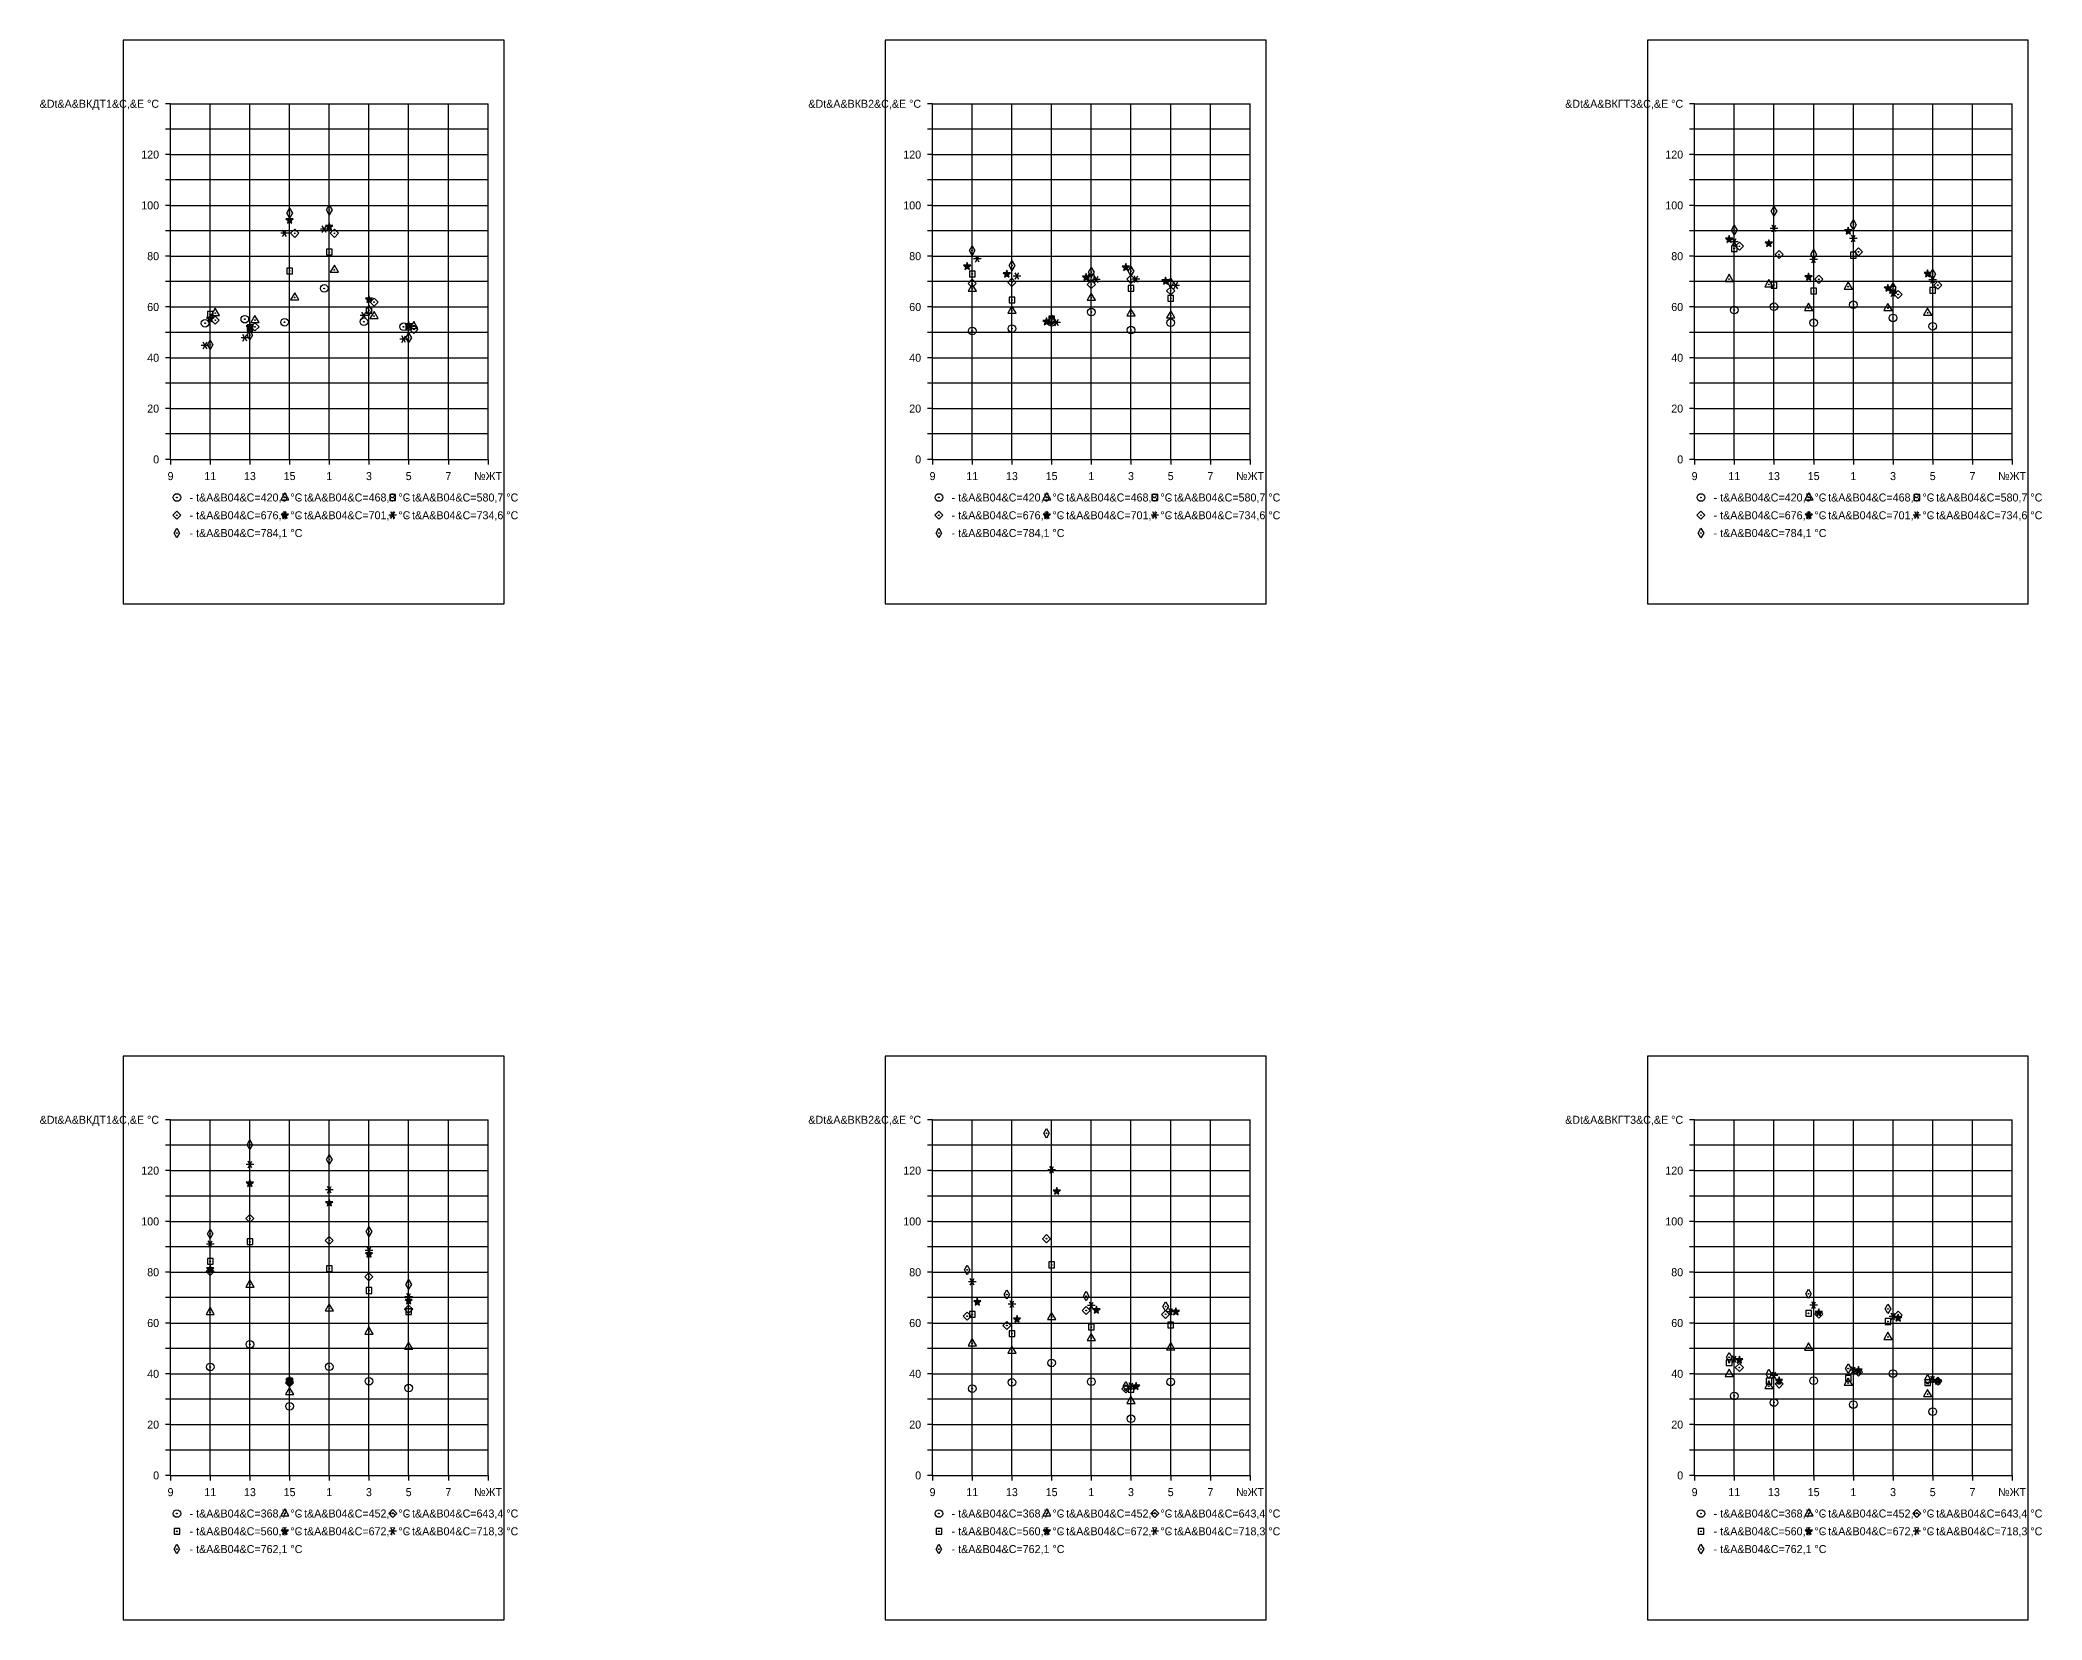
# Model space of a CAD drawing. Header units: millimetres. Extents: x -30 to 1637, y -457 to 165.
# Drawn here: x 849 to 1637, y -457 to 165 of the extents above; entities that cross this region are included whole.
import ezdxf
from ezdxf.enums import TextEntityAlignment as Align

# ---------------------------------------------------------------- set-up
doc = ezdxf.new("R2010")
doc.units = ezdxf.units.MM
doc.layers.get('0').update_dxf_attribs({"color": 40})
for name, color, linetype in [('d', 7, 'Continuous'), ('dt-tКВ2-t04-420.5', 140, 'Continuous'), ('dt-tКВ2-t04-468.8', 190, 'Continuous'), ('dt-tКВ2-t04-580.7', 10, 'Continuous'), ('dt-tКВ2-t04-676.6', 50, 'Continuous'), ('dt-tКВ2-t04-701.4', 110, 'Continuous'), ('dt-tКВ2-t04-734.6', 150, 'Continuous'), ('dt-tКВ2-t04-784.1', 200, 'Continuous'), ('dt-tКГТ3-t04-420.5', 30, 'Continuous'), ('dt-tКГТ3-t04-468.8', 60, 'Continuous'), ('dt-tКГТ3-t04-580.7', 130, 'Continuous'), ('dt-tКГТ3-t04-676.6', 160, 'Continuous'), ('dt-tКГТ3-t04-701.4', 210, 'Continuous'), ('dt-tКГТ3-t04-734.6', 40, 'Continuous'), ('dt-tКГТ3-t04-784.1', 70, 'Continuous'), ('dt-tКДТ1-t04-420.5', 30, 'Continuous'), ('dt-tКДТ1-t04-468.8', 60, 'Continuous'), ('dt-tКДТ1-t04-580.7', 130, 'Continuous'), ('dt-tКДТ1-t04-676.6', 160, 'Continuous'), ('dt-tКДТ1-t04-701.4', 210, 'Continuous'), ('dt-tКДТ1-t04-734.6', 40, 'Continuous'), ('dt-tКДТ1-t04-784.1', 70, 'Continuous'), ('gt-tКВ2-t04-368.7', 200, 'Continuous'), ('gt-tКВ2-t04-452.6', 30, 'Continuous'), ('gt-tКВ2-t04-560.5', 60, 'Continuous'), ('gt-tКВ2-t04-643.4', 130, 'Continuous'), ('gt-tКВ2-t04-672.7', 160, 'Continuous'), ('gt-tКВ2-t04-718.3', 210, 'Continuous'), ('gt-tКВ2-t04-762.1', 40, 'Continuous'), ('gt-tКГТ3-t04-368.7', 140, 'Continuous'), ('gt-tКГТ3-t04-452.6', 190, 'Continuous'), ('gt-tКГТ3-t04-560.5', 10, 'Continuous'), ('gt-tКГТ3-t04-643.4', 50, 'Continuous'), ('gt-tКГТ3-t04-672.7', 110, 'Continuous'), ('gt-tКГТ3-t04-718.3', 150, 'Continuous'), ('gt-tКГТ3-t04-762.1', 200, 'Continuous'), ('gt-tКДТ1-t04-368.7', 140, 'Continuous'), ('gt-tКДТ1-t04-452.6', 190, 'Continuous'), ('gt-tКДТ1-t04-560.5', 10, 'Continuous'), ('gt-tКДТ1-t04-643.4', 50, 'Continuous'), ('gt-tКДТ1-t04-672.7', 110, 'Continuous'), ('gt-tКДТ1-t04-718.3', 150, 'Continuous'), ('gt-tКДТ1-t04-762.1', 70, 'Continuous'), ('net', 70, 'Continuous')]:
    doc.layers.add(name, color=color, linetype=linetype)
doc.layers.add('v', color=5, linetype='Continuous', plot=False)
doc.styles.add('t', font='es_win.shx', dxfattribs={"bigfont": 'my_b_f.shx'})

# ---------------------------------------------------------------- blocks, each defined once
blk = doc.blocks.new('ci-01')
at = {"color": 0}
for radius in [1, 0.1]:
    blk.add_circle((0, 0), radius, dxfattribs=at)
blk = doc.blocks.new('tr-01')
blk.add_lwpolyline([(1.08, -0.62), (0, 1.25), (-1.08, -0.62)], close=True)
at = {"color": 0}
blk.add_circle((0, 0), 0.1, dxfattribs=at)
blk = doc.blocks.new('re-01')
blk.add_lwpolyline([(-0.75, -0.75), (0.75, -0.75), (0.75, 0.75), (-0.75, 0.75)], close=True)
at = {"color": 0}
blk.add_circle((0, 0), 0.1, dxfattribs=at)
blk = doc.blocks.new('ro-01')
blk.add_lwpolyline([(0, -1.06), (1.06, 0), (0, 1.06), (-1.06, 0)], close=True)
at = {"color": 0}
blk.add_circle((0, 0), 0.1, dxfattribs=at)
blk = doc.blocks.new('ap-01')
blk.add_lwpolyline([(-0.59, -0.81), (0.95, 0.31), (-0.95, 0.31), (0.59, -0.81), (0, 1)], close=True)
at = {"color": 0}
blk.add_circle((0, 0), 0.1, dxfattribs=at)
blk = doc.blocks.new('as-07')
at = {"color": 0}
for p, q in [((-0.1, 0), (-1, 0)), ((-0.05, 0.09), (-0.5, 0.87)), ((0.05, 0.09), (0.5, 0.87)), ((1, 0), (0.1, 0)), ((-0.5, -0.87), (-0.05, -0.09)), ((0.5, -0.87), (0.05, -0.09))]:
    blk.add_line(p, q, dxfattribs=at)
blk.add_circle((0, 0), 0.1, dxfattribs=at)
blk = doc.blocks.new('rm-01')
blk.add_lwpolyline([(-0.72, 0), (0, 1.25), (0.72, 0), (0, -1.25)], close=True)
at = {"color": 0}
blk.add_circle((0, 0), 0.1, dxfattribs=at)
blk.add_circle((0, 0), 0.1, dxfattribs=at)

msp = doc.modelspace()

# ---------------------------------------------------------------- linework, layer by layer
for p, q in [((900, 140), (898, 140)), ((900, 0), (900, 140)), ((900, 140), (1025, 140)), ((1025, 0), (1025, 140)), ((1200, 140), (1198, 140)), ((1200, 0), (1200, 140)), ((1200, 140), (1325, 140)), ((1325, 0), (1325, 140)), ((1500, 140), (1498, 140)), ((1500, 0), (1500, 140)), ((1500, 140), (1625, 140)), ((1625, 0), (1625, 140)), ((900, 130), (898, 130)), ((1025, 130), (900, 130)), ((1200, 130), (1198, 130)), ((1325, 130), (1200, 130)), ((1500, 130), (1498, 130)), ((1625, 130), (1500, 130)), ((900, 120), (898, 120)), ((900, 120), (1025, 120)), ((1200, 120), (1198, 120)), ((1200, 120), (1325, 120)), ((1500, 120), (1498, 120)), ((1500, 120), (1625, 120)), ((900, 110), (898, 110)), ((1025, 110), (900, 110)), ((1200, 110), (1198, 110)), ((1325, 110), (1200, 110)), ((1500, 110), (1498, 110)), ((1625, 110), (1500, 110)), ((900, 100), (898, 100)), ((900, 100), (1025, 100)), ((1200, 100), (1198, 100)), ((1200, 100), (1325, 100)), ((1500, 100), (1498, 100)), ((1500, 100), (1625, 100)), ((900, 90), (898, 90)), ((1025, 90), (900, 90)), ((1200, 90), (1198, 90)), ((1325, 90), (1200, 90)), ((1500, 90), (1498, 90)), ((1625, 90), (1500, 90)), ((900, 80), (898, 80)), ((900, 80), (1025, 80)), ((1200, 80), (1198, 80)), ((1200, 80), (1325, 80)), ((1500, 80), (1498, 80)), ((1500, 80), (1625, 80)), ((900, 70), (898, 70)), ((1025, 70), (900, 70)), ((1200, 70), (1198, 70)), ((1325, 70), (1200, 70)), ((1500, 70), (1498, 70)), ((1625, 70), (1500, 70)), ((900, 60), (898, 60)), ((900, 60), (1025, 60)), ((1200, 60), (1198, 60)), ((1200, 60), (1325, 60)), ((1500, 60), (1498, 60)), ((1500, 60), (1625, 60)), ((900, 50), (898, 50)), ((1025, 50), (900, 50)), ((1200, 50), (1198, 50)), ((1325, 50), (1200, 50)), ((1500, 50), (1498, 50)), ((1625, 50), (1500, 50)), ((900, 40), (898, 40)), ((900, 40), (1025, 40)), ((1200, 40), (1198, 40)), ((1200, 40), (1325, 40)), ((1500, 40), (1498, 40)), ((1500, 40), (1625, 40)), ((900, 30), (898, 30)), ((1025, 30), (900, 30)), ((1200, 30), (1198, 30)), ((1325, 30), (1200, 30)), ((1500, 30), (1498, 30)), ((1625, 30), (1500, 30)), ((900, 20), (898, 20)), ((900, 20), (1025, 20)), ((1200, 20), (1198, 20)), ((1200, 20), (1325, 20)), ((1500, 20), (1498, 20)), ((1500, 20), (1625, 20)), ((900, 10), (898, 10)), ((1025, 10), (900, 10)), ((1200, 10), (1198, 10)), ((1325, 10), (1200, 10)), ((1500, 10), (1498, 10)), ((1625, 10), (1500, 10)), ((900, 0), (898, 0)), ((900, 0), (1025, 0)), ((1200, 0), (1198, 0)), ((1200, 0), (1325, 0)), ((1500, 0), (1498, 0)), ((1500, 0), (1625, 0)), ((900, -260), (898, -260)), ((900, -400), (900, -260)), ((900, -260), (1025, -260)), ((1025, -400), (1025, -260)), ((1200, -260), (1198, -260)), ((1200, -400), (1200, -260)), ((1200, -260), (1325, -260)), ((1325, -400), (1325, -260)), ((1500, -260), (1498, -260)), ((1500, -400), (1500, -260)), ((1500, -260), (1625, -260)), ((1625, -400), (1625, -260)), ((900, -270), (898, -270)), ((1025, -270), (900, -270)), ((1200, -270), (1198, -270)), ((1500, -270), (1498, -270)), ((900, -280), (898, -280)), ((900, -280), (1025, -280)), ((1200, -280), (1198, -280)), ((1500, -280), (1498, -280)), ((900, -290), (898, -290)), ((1025, -290), (900, -290)), ((1200, -290), (1198, -290)), ((1500, -290), (1498, -290)), ((900, -300), (898, -300)), ((900, -300), (1025, -300)), ((1200, -300), (1198, -300)), ((1500, -300), (1498, -300)), ((900, -310), (898, -310)), ((1025, -310), (900, -310)), ((1200, -310), (1198, -310)), ((1500, -310), (1498, -310)), ((900, -320), (898, -320)), ((900, -320), (1025, -320)), ((1200, -320), (1198, -320)), ((1500, -320), (1498, -320)), ((900, -330), (898, -330)), ((1025, -330), (900, -330)), ((1200, -330), (1198, -330)), ((1500, -330), (1498, -330)), ((900, -340), (898, -340)), ((900, -340), (1025, -340)), ((1200, -340), (1198, -340)), ((1500, -340), (1498, -340)), ((900, -350), (898, -350)), ((1025, -350), (900, -350)), ((1200, -350), (1198, -350)), ((1500, -350), (1498, -350)), ((900, -360), (898, -360)), ((900, -360), (1025, -360)), ((1200, -360), (1198, -360)), ((1500, -360), (1498, -360)), ((900, -370), (898, -370)), ((1025, -370), (900, -370)), ((1200, -370), (1198, -370)), ((1500, -370), (1498, -370)), ((900, -380), (898, -380)), ((900, -380), (1025, -380)), ((1200, -380), (1198, -380)), ((1500, -380), (1498, -380)), ((900, -390), (898, -390)), ((1025, -390), (900, -390)), ((1200, -390), (1198, -390)), ((1500, -390), (1498, -390)), ((900, -400), (898, -400)), ((900, -400), (1025, -400)), ((1200, -400), (1198, -400)), ((1200, -400), (1325, -400)), ((1500, -400), (1498, -400)), ((1500, -400), (1625, -400))]:
    msp.add_line(p, q)
at = {"layer": 'd'}
for p, q in [((900, 0), (900, -2)), ((915.62, 0), (915.62, -2)), ((931.25, 0), (931.25, -2)), ((946.88, 0), (946.88, -2)), ((962.5, 0), (962.5, -2)), ((978.12, 0), (978.12, -2)), ((993.75, 0), (993.75, -2)), ((1009.38, 0), (1009.38, -2)), ((1025, 0), (1025, -2)), ((1200, 0), (1200, -2)), ((1215.62, 0), (1215.62, -2)), ((1231.25, 0), (1231.25, -2)), ((1246.88, 0), (1246.88, -2)), ((1262.5, 0), (1262.5, -2)), ((1278.12, 0), (1278.12, -2)), ((1293.75, 0), (1293.75, -2)), ((1309.38, 0), (1309.38, -2)), ((1325, 0), (1325, -2)), ((1500, 0), (1500, -2)), ((1515.62, 0), (1515.62, -2)), ((1531.25, 0), (1531.25, -2)), ((1546.88, 0), (1546.88, -2)), ((1562.5, 0), (1562.5, -2)), ((1578.12, 0), (1578.12, -2)), ((1593.75, 0), (1593.75, -2)), ((1609.38, 0), (1609.38, -2)), ((1625, 0), (1625, -2)), ((900, -400), (900, -402)), ((915.62, -400), (915.62, -402)), ((931.25, -400), (931.25, -402)), ((946.88, -400), (946.88, -402)), ((962.5, -400), (962.5, -402)), ((978.12, -400), (978.12, -402)), ((993.75, -400), (993.75, -402)), ((1009.38, -400), (1009.38, -402)), ((1025, -400), (1025, -402)), ((1200, -400), (1200, -402)), ((1215.62, -400), (1215.62, -402)), ((1231.25, -400), (1231.25, -402)), ((1246.88, -400), (1246.88, -402)), ((1262.5, -400), (1262.5, -402)), ((1278.12, -400), (1278.12, -402)), ((1293.75, -400), (1293.75, -402)), ((1309.38, -400), (1309.38, -402)), ((1325, -400), (1325, -402)), ((1500, -400), (1500, -402)), ((1515.62, -400), (1515.62, -402)), ((1531.25, -400), (1531.25, -402)), ((1546.88, -400), (1546.88, -402)), ((1562.5, -400), (1562.5, -402)), ((1578.12, -400), (1578.12, -402)), ((1593.75, -400), (1593.75, -402)), ((1609.38, -400), (1609.38, -402)), ((1625, -400), (1625, -402))]:
    msp.add_line(p, q, dxfattribs=at)
at = {"layer": 'net'}
for p, q in [((915.62, 0), (915.62, 140)), ((931.25, 0), (931.25, 140)), ((946.88, 0), (946.88, 140)), ((962.5, 0), (962.5, 140)), ((978.12, 0), (978.12, 140)), ((993.75, 0), (993.75, 140)), ((1009.38, 0), (1009.38, 140)), ((1215.62, 0), (1215.62, 140)), ((1231.25, 0), (1231.25, 140)), ((1246.88, 0), (1246.88, 140)), ((1262.5, 0), (1262.5, 140)), ((1278.12, 0), (1278.12, 140)), ((1293.75, 0), (1293.75, 140)), ((1309.38, 0), (1309.38, 140)), ((1515.62, 0), (1515.62, 140)), ((1531.25, 0), (1531.25, 140)), ((1546.88, 0), (1546.88, 140)), ((1562.5, 0), (1562.5, 140)), ((1578.12, 0), (1578.12, 140)), ((1593.75, 0), (1593.75, 140)), ((1609.38, 0), (1609.38, 140)), ((915.62, -400), (915.62, -260)), ((931.25, -400), (931.25, -260)), ((946.88, -400), (946.88, -260)), ((962.5, -400), (962.5, -260)), ((978.12, -400), (978.12, -260)), ((993.75, -400), (993.75, -260)), ((1009.38, -400), (1009.38, -260)), ((1215.62, -400), (1215.62, -260)), ((1231.25, -400), (1231.25, -260)), ((1246.88, -400), (1246.88, -260)), ((1262.5, -400), (1262.5, -260)), ((1278.12, -400), (1278.12, -260)), ((1293.75, -400), (1293.75, -260)), ((1309.38, -400), (1309.38, -260)), ((1515.62, -400), (1515.62, -260)), ((1531.25, -400), (1531.25, -260)), ((1546.88, -400), (1546.88, -260)), ((1562.5, -400), (1562.5, -260)), ((1578.12, -400), (1578.12, -260)), ((1593.75, -400), (1593.75, -260)), ((1609.38, -400), (1609.38, -260)), ((1325, -270), (1200, -270)), ((1625, -270), (1500, -270)), ((1200, -280), (1325, -280)), ((1500, -280), (1625, -280)), ((1325, -290), (1200, -290)), ((1625, -290), (1500, -290)), ((1200, -300), (1325, -300)), ((1500, -300), (1625, -300)), ((1325, -310), (1200, -310)), ((1625, -310), (1500, -310)), ((1200, -320), (1325, -320)), ((1500, -320), (1625, -320)), ((1325, -330), (1200, -330)), ((1625, -330), (1500, -330)), ((1200, -340), (1325, -340)), ((1500, -340), (1625, -340)), ((1325, -350), (1200, -350)), ((1625, -350), (1500, -350)), ((1200, -360), (1325, -360)), ((1500, -360), (1625, -360)), ((1325, -370), (1200, -370)), ((1625, -370), (1500, -370)), ((1200, -380), (1325, -380)), ((1500, -380), (1625, -380)), ((1325, -390), (1200, -390)), ((1625, -390), (1500, -390))]:
    msp.add_line(p, q, dxfattribs=at)
at = {"layer": 'v'}
for points in [[(881.4, -56.91), (1031.39, -56.91), (1031.39, 165.1), (881.4, 165.1)], [(1181.4, -56.91), (1331.39, -56.91), (1331.39, 165.1), (1181.4, 165.1)], [(1481.4, -56.91), (1631.39, -56.91), (1631.39, 165.1), (1481.4, 165.1)], [(881.4, -456.91), (1031.39, -456.91), (1031.39, -234.9), (881.4, -234.9)], [(1181.4, -456.91), (1331.39, -456.91), (1331.39, -234.9), (1181.4, -234.9)], [(1481.4, -456.91), (1631.39, -456.91), (1631.39, -234.9), (1481.4, -234.9)]]:
    msp.add_lwpolyline(points, close=True, dxfattribs=at)

# ---------------------------------------------------------------- block references
at = {"layer": 'dt-tКВ2-t04-420.5', "xscale": 1.5, "yscale": 1.5, "zscale": 1.5}
for p in [(1246.88, 54), (1262.5, 58), (1293.75, 53.8), (1215.62, 50.6), (1231.25, 51.5), (1278.12, 50.9), (1202.5, -15)]:
    msp.add_blockref('ci-01', p, dxfattribs=at)
at = {"layer": 'dt-tКВ2-t04-468.8', "xscale": 1.5, "yscale": 1.5, "zscale": 1.5}
for p in [(1215.62, 67.1), (1262.5, 63.6), (1231.25, 58.5), (1246.88, 55), (1278.12, 57.4), (1293.75, 56.6), (1245, -15)]:
    msp.add_blockref('tr-01', p, dxfattribs=at)
at = {"layer": 'dt-tКВ2-t04-580.7', "xscale": 1.5, "yscale": 1.5, "zscale": 1.5}
for p in [(1215.62, 73), (1262.5, 71.7), (1231.25, 62.7), (1278.12, 67.3), (1293.75, 63.4), (1246.88, 55.2), (1287.5, -15)]:
    msp.add_blockref('re-01', p, dxfattribs=at)
at = {"layer": 'dt-tКВ2-t04-676.6', "xscale": 1.5, "yscale": 1.5, "zscale": 1.5}
for p in [(1231.25, 69.7), (1278.12, 70.9), (1215.62, 69.3), (1262.5, 68.9), (1293.75, 66.4), (1246.88, 54.4), (1202.5, -22)]:
    msp.add_blockref('ro-01', p, dxfattribs=at)
at = {"layer": 'dt-tКВ2-t04-701.4', "xscale": 1.5, "yscale": 1.5, "zscale": 1.5}
for p in [(1213.62, 76), (1229.25, 73), (1260.5, 71.7), (1276.12, 75.6), (1291.75, 70.2), (1244.88, 54.2), (1245, -22)]:
    msp.add_blockref('ap-01', p, dxfattribs=at)
at = {"layer": 'dt-tКВ2-t04-734.6', "xscale": 1.5, "yscale": 1.5, "zscale": 1.5}
for p in [(1217.62, 78.9), (1233.25, 72.2), (1264.5, 70.8), (1280.12, 70.9), (1295.75, 68.5), (1248.88, 53.9), (1287.5, -22)]:
    msp.add_blockref('as-07', p, dxfattribs=at)
at = {"layer": 'dt-tКВ2-t04-784.1', "xscale": 1.5, "yscale": 1.5, "zscale": 1.5}
for p in [(1215.62, 82.2), (1231.25, 76.3), (1262.5, 73.7), (1278.12, 74.1), (1293.75, 69.5), (1246.88, 54.9), (1202.5, -29)]:
    msp.add_blockref('rm-01', p, dxfattribs=at)
at = {"layer": 'dt-tКГТ3-t04-420.5', "xscale": 1.5, "yscale": 1.5, "zscale": 1.5}
for p in [(1515.62, 58.8), (1531.25, 60.1), (1546.88, 53.8), (1562.5, 60.9), (1578.12, 55.7), (1593.75, 52.4), (1502.5, -15)]:
    msp.add_blockref('ci-01', p, dxfattribs=at)
at = {"layer": 'dt-tКГТ3-t04-468.8', "xscale": 1.5, "yscale": 1.5, "zscale": 1.5}
for p in [(1513.62, 71), (1529.25, 68.9), (1560.5, 68), (1544.88, 59.6), (1576.12, 59.5), (1591.75, 57.7), (1545, -15)]:
    msp.add_blockref('tr-01', p, dxfattribs=at)
at = {"layer": 'dt-tКГТ3-t04-580.7', "xscale": 1.5, "yscale": 1.5, "zscale": 1.5}
for p in [(1515.62, 83), (1562.5, 80.4), (1531.25, 68.6), (1546.88, 66.3), (1578.12, 66.9), (1593.75, 66.6), (1587.5, -15)]:
    msp.add_blockref('re-01', p, dxfattribs=at)
at = {"layer": 'dt-tКГТ3-t04-676.6', "xscale": 1.5, "yscale": 1.5, "zscale": 1.5}
for p in [(1517.62, 83.9), (1533.25, 80.7), (1564.5, 81.7), (1548.88, 70.9), (1580.12, 64.9), (1595.75, 68.6), (1502.5, -22)]:
    msp.add_blockref('ro-01', p, dxfattribs=at)
at = {"layer": 'dt-tКГТ3-t04-701.4', "xscale": 1.5, "yscale": 1.5, "zscale": 1.5}
for p in [(1513.62, 86.6), (1560.5, 89.9), (1529.25, 85), (1544.88, 71.8), (1591.75, 73.1), (1576.12, 67.4), (1545, -22)]:
    msp.add_blockref('ap-01', p, dxfattribs=at)
at = {"layer": 'dt-tКГТ3-t04-734.6', "xscale": 1.5, "yscale": 1.5, "zscale": 1.5}
for p in [(1515.62, 85.6), (1531.25, 90.9), (1562.5, 87), (1546.88, 78.7), (1593.75, 70.7), (1578.12, 65.4), (1587.5, -22)]:
    msp.add_blockref('as-07', p, dxfattribs=at)
at = {"layer": 'dt-tКГТ3-t04-784.1', "xscale": 1.5, "yscale": 1.5, "zscale": 1.5}
for p in [(1531.25, 97.7), (1515.62, 90.3), (1562.5, 92.4), (1546.88, 80.7), (1593.75, 72.9), (1578.12, 67.5), (1502.5, -29)]:
    msp.add_blockref('rm-01', p, dxfattribs=at)
at = {"layer": 'dt-tКДТ1-t04-420.5', "xscale": 1.5, "yscale": 1.5, "zscale": 1.5}
for p in [(960.5, 67.3), (929.25, 55.2), (944.88, 54), (976.12, 54.2), (913.62, 53.6), (991.75, 52.2), (902.5, -15)]:
    msp.add_blockref('ci-01', p, dxfattribs=at)
at = {"layer": 'dt-tКДТ1-t04-468.8', "xscale": 1.5, "yscale": 1.5, "zscale": 1.5}
for p in [(964.5, 74.6), (948.88, 63.7), (917.62, 57.6), (933.25, 54.8), (980.12, 56.4), (995.75, 52.4), (945, -15)]:
    msp.add_blockref('tr-01', p, dxfattribs=at)
at = {"layer": 'dt-tКДТ1-t04-580.7', "xscale": 1.5, "yscale": 1.5, "zscale": 1.5}
for p in [(962.5, 81.6), (946.88, 74.2), (915.62, 57.1), (978.12, 58.7), (931.25, 51.8), (993.75, 52.1), (987.5, -15)]:
    msp.add_blockref('re-01', p, dxfattribs=at)
at = {"layer": 'dt-tКДТ1-t04-676.6', "xscale": 1.5, "yscale": 1.5, "zscale": 1.5}
for p in [(948.88, 89), (964.5, 89), (980.12, 61.9), (917.62, 54.8), (933.25, 52.2), (995.75, 51.2), (902.5, -22)]:
    msp.add_blockref('ro-01', p, dxfattribs=at)
at = {"layer": 'dt-tКДТ1-t04-701.4', "xscale": 1.5, "yscale": 1.5, "zscale": 1.5}
for p in [(946.88, 94.2), (962.5, 91.6), (978.12, 63), (915.62, 55.4), (931.25, 52.1), (993.75, 52.9), (945, -22)]:
    msp.add_blockref('ap-01', p, dxfattribs=at)
at = {"layer": 'dt-tКДТ1-t04-734.6', "xscale": 1.5, "yscale": 1.5, "zscale": 1.5}
for p in [(944.88, 89), (960.5, 90.6), (976.12, 56.6), (929.25, 47.9), (991.75, 47.3), (913.62, 44.8), (987.5, -22)]:
    msp.add_blockref('as-07', p, dxfattribs=at)
at = {"layer": 'dt-tКДТ1-t04-784.1', "xscale": 1.5, "yscale": 1.5, "zscale": 1.5}
for p in [(946.88, 97), (962.5, 98.2), (978.12, 58.7), (931.25, 48.9), (993.75, 47.9), (915.62, 45.1), (902.5, -29)]:
    msp.add_blockref('rm-01', p, dxfattribs=at)
at = {"layer": 'gt-tКВ2-t04-368.7', "xscale": 1.5, "yscale": 1.5, "zscale": 1.5}
for p in [(1246.88, -355.7), (1231.25, -363.4), (1262.5, -363.1), (1293.75, -363.2), (1215.62, -365.8), (1278.12, -377.7), (1202.5, -415)]:
    msp.add_blockref('ci-01', p, dxfattribs=at)
at = {"layer": 'gt-tКВ2-t04-452.6', "xscale": 1.5, "yscale": 1.5, "zscale": 1.5}
for p in [(1246.88, -337.7), (1215.62, -348), (1262.5, -346), (1231.25, -351), (1293.75, -349.6), (1278.12, -370.7), (1245, -415)]:
    msp.add_blockref('tr-01', p, dxfattribs=at)
at = {"layer": 'gt-tКВ2-t04-560.5', "xscale": 1.5, "yscale": 1.5, "zscale": 1.5}
for p in [(1246.88, -317.1), (1215.62, -336.6), (1231.25, -344.2), (1262.5, -341.6), (1293.75, -340.8), (1278.12, -366.1), (1202.5, -422)]:
    msp.add_blockref('re-01', p, dxfattribs=at)
at = {"layer": 'gt-tКВ2-t04-643.4', "xscale": 1.5, "yscale": 1.5, "zscale": 1.5}
for p in [(1244.88, -306.8), (1213.62, -337.3), (1260.5, -335.1), (1291.75, -336.6), (1229.25, -341), (1276.12, -365.9), (1287.5, -415)]:
    msp.add_blockref('ro-01', p, dxfattribs=at)
at = {"layer": 'gt-tКВ2-t04-672.7', "xscale": 1.5, "yscale": 1.5, "zscale": 1.5}
for p in [(1248.88, -288.1), (1217.62, -331.7), (1233.25, -338.5), (1264.5, -334.9), (1295.75, -335.5), (1280.12, -364.9), (1245, -422)]:
    msp.add_blockref('ap-01', p, dxfattribs=at)
at = {"layer": 'gt-tКВ2-t04-718.3', "xscale": 1.5, "yscale": 1.5, "zscale": 1.5}
for p in [(1246.88, -279.7), (1215.62, -323.8), (1231.25, -332.6), (1262.5, -333.1), (1293.75, -335.6), (1278.12, -364.9), (1287.5, -422)]:
    msp.add_blockref('as-07', p, dxfattribs=at)
at = {"layer": 'gt-tКВ2-t04-762.1', "xscale": 1.5, "yscale": 1.5, "zscale": 1.5}
for p in [(1244.88, -265.3), (1213.62, -319.1), (1229.25, -328.8), (1260.5, -329.4), (1291.75, -333.5), (1276.12, -364.9), (1202.5, -429)]:
    msp.add_blockref('rm-01', p, dxfattribs=at)
at = {"layer": 'gt-tКГТ3-t04-368.7', "xscale": 1.5, "yscale": 1.5, "zscale": 1.5}
for p in [(1546.88, -362.7), (1578.12, -359.9), (1515.62, -368.7), (1531.25, -371.3), (1562.5, -372.1), (1593.75, -374.9), (1502.5, -415)]:
    msp.add_blockref('ci-01', p, dxfattribs=at)
at = {"layer": 'gt-tКГТ3-t04-452.6', "xscale": 1.5, "yscale": 1.5, "zscale": 1.5}
for p in [(1576.12, -345.5), (1544.88, -349.7), (1513.62, -360.1), (1560.5, -363.6), (1529.25, -364.9), (1591.75, -368), (1545, -415)]:
    msp.add_blockref('tr-01', p, dxfattribs=at)
at = {"layer": 'gt-tКГТ3-t04-560.5', "xscale": 1.5, "yscale": 1.5, "zscale": 1.5}
for p in [(1544.88, -336.2), (1576.12, -339.4), (1513.62, -355.6), (1529.25, -362.9), (1560.5, -361.8), (1591.75, -363.5), (1502.5, -422)]:
    msp.add_blockref('re-01', p, dxfattribs=at)
at = {"layer": 'gt-tКГТ3-t04-643.4', "xscale": 1.5, "yscale": 1.5, "zscale": 1.5}
for p in [(1548.88, -336.5), (1580.12, -336.9), (1517.62, -357.5), (1533.25, -364), (1564.5, -359.3), (1595.75, -362.9), (1587.5, -415)]:
    msp.add_blockref('ro-01', p, dxfattribs=at)
at = {"layer": 'gt-tКГТ3-t04-672.7', "xscale": 1.5, "yscale": 1.5, "zscale": 1.5}
for p in [(1548.88, -335.9), (1580.12, -338), (1517.62, -354.6), (1533.25, -362.7), (1564.5, -358.6), (1595.75, -362.8), (1545, -422)]:
    msp.add_blockref('ap-01', p, dxfattribs=at)
at = {"layer": 'gt-tКГТ3-t04-718.3', "xscale": 1.5, "yscale": 1.5, "zscale": 1.5}
for p in [(1546.88, -333), (1578.12, -337.4), (1515.62, -354.2), (1531.25, -360.6), (1562.5, -358.6), (1593.75, -362.2), (1587.5, -422)]:
    msp.add_blockref('as-07', p, dxfattribs=at)
at = {"layer": 'gt-tКГТ3-t04-762.1', "xscale": 1.5, "yscale": 1.5, "zscale": 1.5}
for p in [(1544.88, -328.5), (1576.12, -334.4), (1513.62, -353.5), (1529.25, -360.1), (1560.5, -357.9), (1591.75, -362.3), (1502.5, -429)]:
    msp.add_blockref('rm-01', p, dxfattribs=at)
at = {"layer": 'gt-tКДТ1-t04-368.7', "xscale": 1.5, "yscale": 1.5, "zscale": 1.5}
for p in [(931.25, -348.4), (915.62, -357.3), (962.5, -357.2), (978.12, -362.9), (993.75, -365.6), (946.88, -372.8), (902.5, -415)]:
    msp.add_blockref('ci-01', p, dxfattribs=at)
at = {"layer": 'gt-tКДТ1-t04-452.6', "xscale": 1.5, "yscale": 1.5, "zscale": 1.5}
for p in [(931.25, -324.9), (915.62, -335.7), (962.5, -334.3), (978.12, -343.4), (993.75, -349.4), (946.88, -367.2), (945, -415)]:
    msp.add_blockref('tr-01', p, dxfattribs=at)
at = {"layer": 'gt-tКДТ1-t04-560.5', "xscale": 1.5, "yscale": 1.5, "zscale": 1.5}
for p in [(931.25, -308), (915.62, -315.7), (962.5, -318.6), (978.12, -327.2), (993.75, -335.5), (946.88, -362.9), (902.5, -422)]:
    msp.add_blockref('re-01', p, dxfattribs=at)
at = {"layer": 'gt-tКДТ1-t04-643.4', "xscale": 1.5, "yscale": 1.5, "zscale": 1.5}
for p in [(931.25, -298.9), (962.5, -307.5), (915.62, -319.7), (978.12, -321.8), (993.75, -334.6), (946.88, -363.5), (987.5, -415)]:
    msp.add_blockref('ro-01', p, dxfattribs=at)
at = {"layer": 'gt-tКДТ1-t04-672.7', "xscale": 1.5, "yscale": 1.5, "zscale": 1.5}
for p in [(931.25, -285), (962.5, -292.7), (978.12, -312.8), (915.62, -318.7), (993.75, -331.2), (946.88, -362.6), (945, -422)]:
    msp.add_blockref('ap-01', p, dxfattribs=at)
at = {"layer": 'gt-tКДТ1-t04-718.3', "xscale": 1.5, "yscale": 1.5, "zscale": 1.5}
for p in [(931.25, -277.6), (962.5, -287.6), (915.62, -308.9), (978.12, -311.4), (993.75, -329.7), (946.88, -363), (987.5, -422)]:
    msp.add_blockref('as-07', p, dxfattribs=at)
at = {"layer": 'gt-tКДТ1-t04-762.1', "xscale": 1.5, "yscale": 1.5, "zscale": 1.5}
for p in [(931.25, -269.8), (962.5, -275.6), (915.62, -304.9), (978.12, -304), (993.75, -324.8), (946.88, -363.1), (902.5, -429)]:
    msp.add_blockref('rm-01', p, dxfattribs=at)

# ---------------------------------------------------------------- texts
at = {"layer": 'd', "color": 54, "style": 't'}
for s, p in [('&Dt&A&BКДТ1&C,&E %%dC', (895.5, 140)), ('&Dt&A&BКВ2&C,&E %%dC', (1195.5, 140)), ('&Dt&A&BКГТ3&C,&E %%dC', (1495.5, 140)), ('120', (895.5, 120)), ('120', (1195.5, 120)), ('120', (1495.5, 120)), ('100', (895.5, 100)), ('100', (1195.5, 100)), ('100', (1495.5, 100)), ('80', (895.5, 80)), ('80', (1195.5, 80)), ('80', (1495.5, 80)), ('60', (895.5, 60)), ('60', (1195.5, 60)), ('60', (1495.5, 60)), ('40', (895.5, 40)), ('40', (1195.5, 40)), ('40', (1495.5, 40)), ('20', (895.5, 20)), ('20', (1195.5, 20)), ('20', (1495.5, 20)), ('0', (895.5, 0)), ('0', (1195.5, 0)), ('0', (1495.5, 0)), ('&Dt&A&BКДТ1&C,&E %%dC', (895.5, -260)), ('&Dt&A&BКВ2&C,&E %%dC', (1195.5, -260)), ('&Dt&A&BКГТ3&C,&E %%dC', (1495.5, -260)), ('120', (895.5, -280)), ('120', (1195.5, -280)), ('120', (1495.5, -280)), ('100', (895.5, -300)), ('100', (1195.5, -300)), ('100', (1495.5, -300)), ('80', (895.5, -320)), ('80', (1195.5, -320)), ('80', (1495.5, -320)), ('60', (895.5, -340)), ('60', (1195.5, -340)), ('60', (1495.5, -340)), ('40', (895.5, -360)), ('40', (1195.5, -360)), ('40', (1495.5, -360)), ('20', (895.5, -380)), ('20', (1195.5, -380)), ('20', (1495.5, -380)), ('0', (895.5, -400)), ('0', (1195.5, -400)), ('0', (1495.5, -400))]:
    msp.add_text(s, height=3.15, dxfattribs=at).set_placement(p, align=Align.MIDDLE_RIGHT)
for s, p in [('9', (900, -5)), ('11', (915.62, -5)), ('13', (931.25, -5)), ('15', (946.88, -5)), ('1', (962.5, -5)), ('3', (978.12, -5)), ('5', (993.75, -5)), ('7', (1009.38, -5)), ('№ЖТ', (1025, -5)), ('9', (1200, -5)), ('11', (1215.62, -5)), ('13', (1231.25, -5)), ('15', (1246.88, -5)), ('1', (1262.5, -5)), ('3', (1278.12, -5)), ('5', (1293.75, -5)), ('7', (1309.38, -5)), ('№ЖТ', (1325, -5)), ('9', (1500, -5)), ('11', (1515.62, -5)), ('13', (1531.25, -5)), ('15', (1546.88, -5)), ('1', (1562.5, -5)), ('3', (1578.12, -5)), ('5', (1593.75, -5)), ('7', (1609.38, -5)), ('№ЖТ', (1625, -5)), ('9', (900, -405)), ('11', (915.62, -405)), ('13', (931.25, -405)), ('15', (946.88, -405)), ('1', (962.5, -405)), ('3', (978.12, -405)), ('5', (993.75, -405)), ('7', (1009.38, -405)), ('№ЖТ', (1025, -405)), ('9', (1200, -405)), ('11', (1215.62, -405)), ('13', (1231.25, -405)), ('15', (1246.88, -405)), ('1', (1262.5, -405)), ('3', (1278.12, -405)), ('5', (1293.75, -405)), ('7', (1309.38, -405)), ('№ЖТ', (1325, -405)), ('9', (1500, -405)), ('11', (1515.62, -405)), ('13', (1531.25, -405)), ('15', (1546.88, -405)), ('1', (1562.5, -405)), ('3', (1578.12, -405)), ('5', (1593.75, -405)), ('7', (1609.38, -405)), ('№ЖТ', (1625, -405))]:
    msp.add_text(s, height=3.15, dxfattribs=at).set_placement(p, align=Align.TOP_CENTER)
at = {"layer": 'dt-tКВ2-t04-420.5', "color": 54, "style": 't'}
msp.add_text('- t&A&B04&C=420,5 %%dC', height=3.15, dxfattribs=at).set_placement((1207.5, -15), align=Align.MIDDLE_LEFT)
at = {"layer": 'dt-tКВ2-t04-468.8', "color": 54, "style": 't'}
msp.add_text('- t&A&B04&C=468,8 %%DC', height=3.15, dxfattribs=at).set_placement((1250, -15), align=Align.MIDDLE_LEFT)
at = {"layer": 'dt-tКВ2-t04-580.7', "color": 54, "style": 't'}
msp.add_text('- t&A&B04&C=580,7 %%dC', height=3.15, dxfattribs=at).set_placement((1292.5, -15), align=Align.MIDDLE_LEFT)
at = {"layer": 'dt-tКВ2-t04-676.6', "color": 54, "style": 't'}
msp.add_text('- t&A&B04&C=676,6 %%DC', height=3.15, dxfattribs=at).set_placement((1207.5, -22), align=Align.MIDDLE_LEFT)
at = {"layer": 'dt-tКВ2-t04-701.4', "color": 54, "style": 't'}
msp.add_text('- t&A&B04&C=701,4 %%DC', height=3.15, dxfattribs=at).set_placement((1250, -22), align=Align.MIDDLE_LEFT)
at = {"layer": 'dt-tКВ2-t04-734.6', "color": 54, "style": 't'}
msp.add_text('- t&A&B04&C=734,6 %%DC', height=3.15, dxfattribs=at).set_placement((1292.5, -22), align=Align.MIDDLE_LEFT)
at = {"layer": 'dt-tКВ2-t04-784.1', "color": 54, "style": 't'}
msp.add_text('- t&A&B04&C=784,1 %%DC', height=3.15, dxfattribs=at).set_placement((1207.5, -29), align=Align.MIDDLE_LEFT)
at = {"layer": 'dt-tКГТ3-t04-420.5', "color": 54, "style": 't'}
msp.add_text('- t&A&B04&C=420,5 %%dC', height=3.15, dxfattribs=at).set_placement((1507.5, -15), align=Align.MIDDLE_LEFT)
at = {"layer": 'dt-tКГТ3-t04-468.8', "color": 54, "style": 't'}
msp.add_text('- t&A&B04&C=468,8 %%DC', height=3.15, dxfattribs=at).set_placement((1550, -15), align=Align.MIDDLE_LEFT)
at = {"layer": 'dt-tКГТ3-t04-580.7', "color": 54, "style": 't'}
msp.add_text('- t&A&B04&C=580,7 %%dC', height=3.15, dxfattribs=at).set_placement((1592.5, -15), align=Align.MIDDLE_LEFT)
at = {"layer": 'dt-tКГТ3-t04-676.6', "color": 54, "style": 't'}
msp.add_text('- t&A&B04&C=676,6 %%DC', height=3.15, dxfattribs=at).set_placement((1507.5, -22), align=Align.MIDDLE_LEFT)
at = {"layer": 'dt-tКГТ3-t04-701.4', "color": 54, "style": 't'}
msp.add_text('- t&A&B04&C=701,4 %%DC', height=3.15, dxfattribs=at).set_placement((1550, -22), align=Align.MIDDLE_LEFT)
at = {"layer": 'dt-tКГТ3-t04-734.6', "color": 54, "style": 't'}
msp.add_text('- t&A&B04&C=734,6 %%DC', height=3.15, dxfattribs=at).set_placement((1592.5, -22), align=Align.MIDDLE_LEFT)
at = {"layer": 'dt-tКГТ3-t04-784.1', "color": 54, "style": 't'}
msp.add_text('- t&A&B04&C=784,1 %%DC', height=3.15, dxfattribs=at).set_placement((1507.5, -29), align=Align.MIDDLE_LEFT)
at = {"layer": 'dt-tКДТ1-t04-420.5', "color": 54, "style": 't'}
msp.add_text('- t&A&B04&C=420,5 %%dC', height=3.15, dxfattribs=at).set_placement((907.5, -15), align=Align.MIDDLE_LEFT)
at = {"layer": 'dt-tКДТ1-t04-468.8', "color": 54, "style": 't'}
msp.add_text('- t&A&B04&C=468,8 %%DC', height=3.15, dxfattribs=at).set_placement((950, -15), align=Align.MIDDLE_LEFT)
at = {"layer": 'dt-tКДТ1-t04-580.7', "color": 54, "style": 't'}
msp.add_text('- t&A&B04&C=580,7 %%dC', height=3.15, dxfattribs=at).set_placement((992.5, -15), align=Align.MIDDLE_LEFT)
at = {"layer": 'dt-tКДТ1-t04-676.6', "color": 54, "style": 't'}
msp.add_text('- t&A&B04&C=676,6 %%DC', height=3.15, dxfattribs=at).set_placement((907.5, -22), align=Align.MIDDLE_LEFT)
at = {"layer": 'dt-tКДТ1-t04-701.4', "color": 54, "style": 't'}
msp.add_text('- t&A&B04&C=701,4 %%DC', height=3.15, dxfattribs=at).set_placement((950, -22), align=Align.MIDDLE_LEFT)
at = {"layer": 'dt-tКДТ1-t04-734.6', "color": 54, "style": 't'}
msp.add_text('- t&A&B04&C=734,6 %%DC', height=3.15, dxfattribs=at).set_placement((992.5, -22), align=Align.MIDDLE_LEFT)
at = {"layer": 'dt-tКДТ1-t04-784.1', "color": 54, "style": 't'}
msp.add_text('- t&A&B04&C=784,1 %%DC', height=3.15, dxfattribs=at).set_placement((907.5, -29), align=Align.MIDDLE_LEFT)
at = {"layer": 'gt-tКВ2-t04-368.7', "color": 54, "style": 't'}
msp.add_text('- t&A&B04&C=368,7 %%dC', height=3.15, dxfattribs=at).set_placement((1207.5, -415), align=Align.MIDDLE_LEFT)
at = {"layer": 'gt-tКВ2-t04-452.6', "color": 54, "style": 't'}
msp.add_text('- t&A&B04&C=452,6 %%dC', height=3.15, dxfattribs=at).set_placement((1250, -415), align=Align.MIDDLE_LEFT)
at = {"layer": 'gt-tКВ2-t04-560.5', "color": 54, "style": 't'}
msp.add_text('- t&A&B04&C=560,5 %%dC', height=3.15, dxfattribs=at).set_placement((1207.5, -422), align=Align.MIDDLE_LEFT)
at = {"layer": 'gt-tКВ2-t04-643.4', "color": 54, "style": 't'}
msp.add_text('- t&A&B04&C=643,4 %%dC', height=3.15, dxfattribs=at).set_placement((1292.5, -415), align=Align.MIDDLE_LEFT)
at = {"layer": 'gt-tКВ2-t04-672.7', "color": 54, "style": 't'}
msp.add_text('- t&A&B04&C=672,7 %%dC', height=3.15, dxfattribs=at).set_placement((1250, -422), align=Align.MIDDLE_LEFT)
at = {"layer": 'gt-tКВ2-t04-718.3', "color": 54, "style": 't'}
msp.add_text('- t&A&B04&C=718,3 %%dC', height=3.15, dxfattribs=at).set_placement((1292.5, -422), align=Align.MIDDLE_LEFT)
at = {"layer": 'gt-tКВ2-t04-762.1', "color": 54, "style": 't'}
msp.add_text('- t&A&B04&C=762,1 %%dC', height=3.15, dxfattribs=at).set_placement((1207.5, -429), align=Align.MIDDLE_LEFT)
at = {"layer": 'gt-tКГТ3-t04-368.7', "color": 54, "style": 't'}
msp.add_text('- t&A&B04&C=368,7 %%dC', height=3.15, dxfattribs=at).set_placement((1507.5, -415), align=Align.MIDDLE_LEFT)
at = {"layer": 'gt-tКГТ3-t04-452.6', "color": 54, "style": 't'}
msp.add_text('- t&A&B04&C=452,6 %%dC', height=3.15, dxfattribs=at).set_placement((1550, -415), align=Align.MIDDLE_LEFT)
at = {"layer": 'gt-tКГТ3-t04-560.5', "color": 54, "style": 't'}
msp.add_text('- t&A&B04&C=560,5 %%dC', height=3.15, dxfattribs=at).set_placement((1507.5, -422), align=Align.MIDDLE_LEFT)
at = {"layer": 'gt-tКГТ3-t04-643.4', "color": 54, "style": 't'}
msp.add_text('- t&A&B04&C=643,4 %%dC', height=3.15, dxfattribs=at).set_placement((1592.5, -415), align=Align.MIDDLE_LEFT)
at = {"layer": 'gt-tКГТ3-t04-672.7', "color": 54, "style": 't'}
msp.add_text('- t&A&B04&C=672,7 %%dC', height=3.15, dxfattribs=at).set_placement((1550, -422), align=Align.MIDDLE_LEFT)
at = {"layer": 'gt-tКГТ3-t04-718.3', "color": 54, "style": 't'}
msp.add_text('- t&A&B04&C=718,3 %%dC', height=3.15, dxfattribs=at).set_placement((1592.5, -422), align=Align.MIDDLE_LEFT)
at = {"layer": 'gt-tКГТ3-t04-762.1', "color": 54, "style": 't'}
msp.add_text('- t&A&B04&C=762,1 %%dC', height=3.15, dxfattribs=at).set_placement((1507.5, -429), align=Align.MIDDLE_LEFT)
at = {"layer": 'gt-tКДТ1-t04-368.7', "color": 54, "style": 't'}
msp.add_text('- t&A&B04&C=368,7 %%dC', height=3.15, dxfattribs=at).set_placement((907.5, -415), align=Align.MIDDLE_LEFT)
at = {"layer": 'gt-tКДТ1-t04-452.6', "color": 54, "style": 't'}
msp.add_text('- t&A&B04&C=452,6 %%dC', height=3.15, dxfattribs=at).set_placement((950, -415), align=Align.MIDDLE_LEFT)
at = {"layer": 'gt-tКДТ1-t04-560.5', "color": 54, "style": 't'}
msp.add_text('- t&A&B04&C=560,5 %%dC', height=3.15, dxfattribs=at).set_placement((907.5, -422), align=Align.MIDDLE_LEFT)
at = {"layer": 'gt-tКДТ1-t04-643.4', "color": 54, "style": 't'}
msp.add_text('- t&A&B04&C=643,4 %%dC', height=3.15, dxfattribs=at).set_placement((992.5, -415), align=Align.MIDDLE_LEFT)
at = {"layer": 'gt-tКДТ1-t04-672.7', "color": 54, "style": 't'}
msp.add_text('- t&A&B04&C=672,7 %%dC', height=3.15, dxfattribs=at).set_placement((950, -422), align=Align.MIDDLE_LEFT)
at = {"layer": 'gt-tКДТ1-t04-718.3', "color": 54, "style": 't'}
msp.add_text('- t&A&B04&C=718,3 %%dC', height=3.15, dxfattribs=at).set_placement((992.5, -422), align=Align.MIDDLE_LEFT)
at = {"layer": 'gt-tКДТ1-t04-762.1', "color": 54, "style": 't'}
msp.add_text('- t&A&B04&C=762,1 %%dC', height=3.15, dxfattribs=at).set_placement((907.5, -429), align=Align.MIDDLE_LEFT)

doc.saveas('drawing.dxf')
